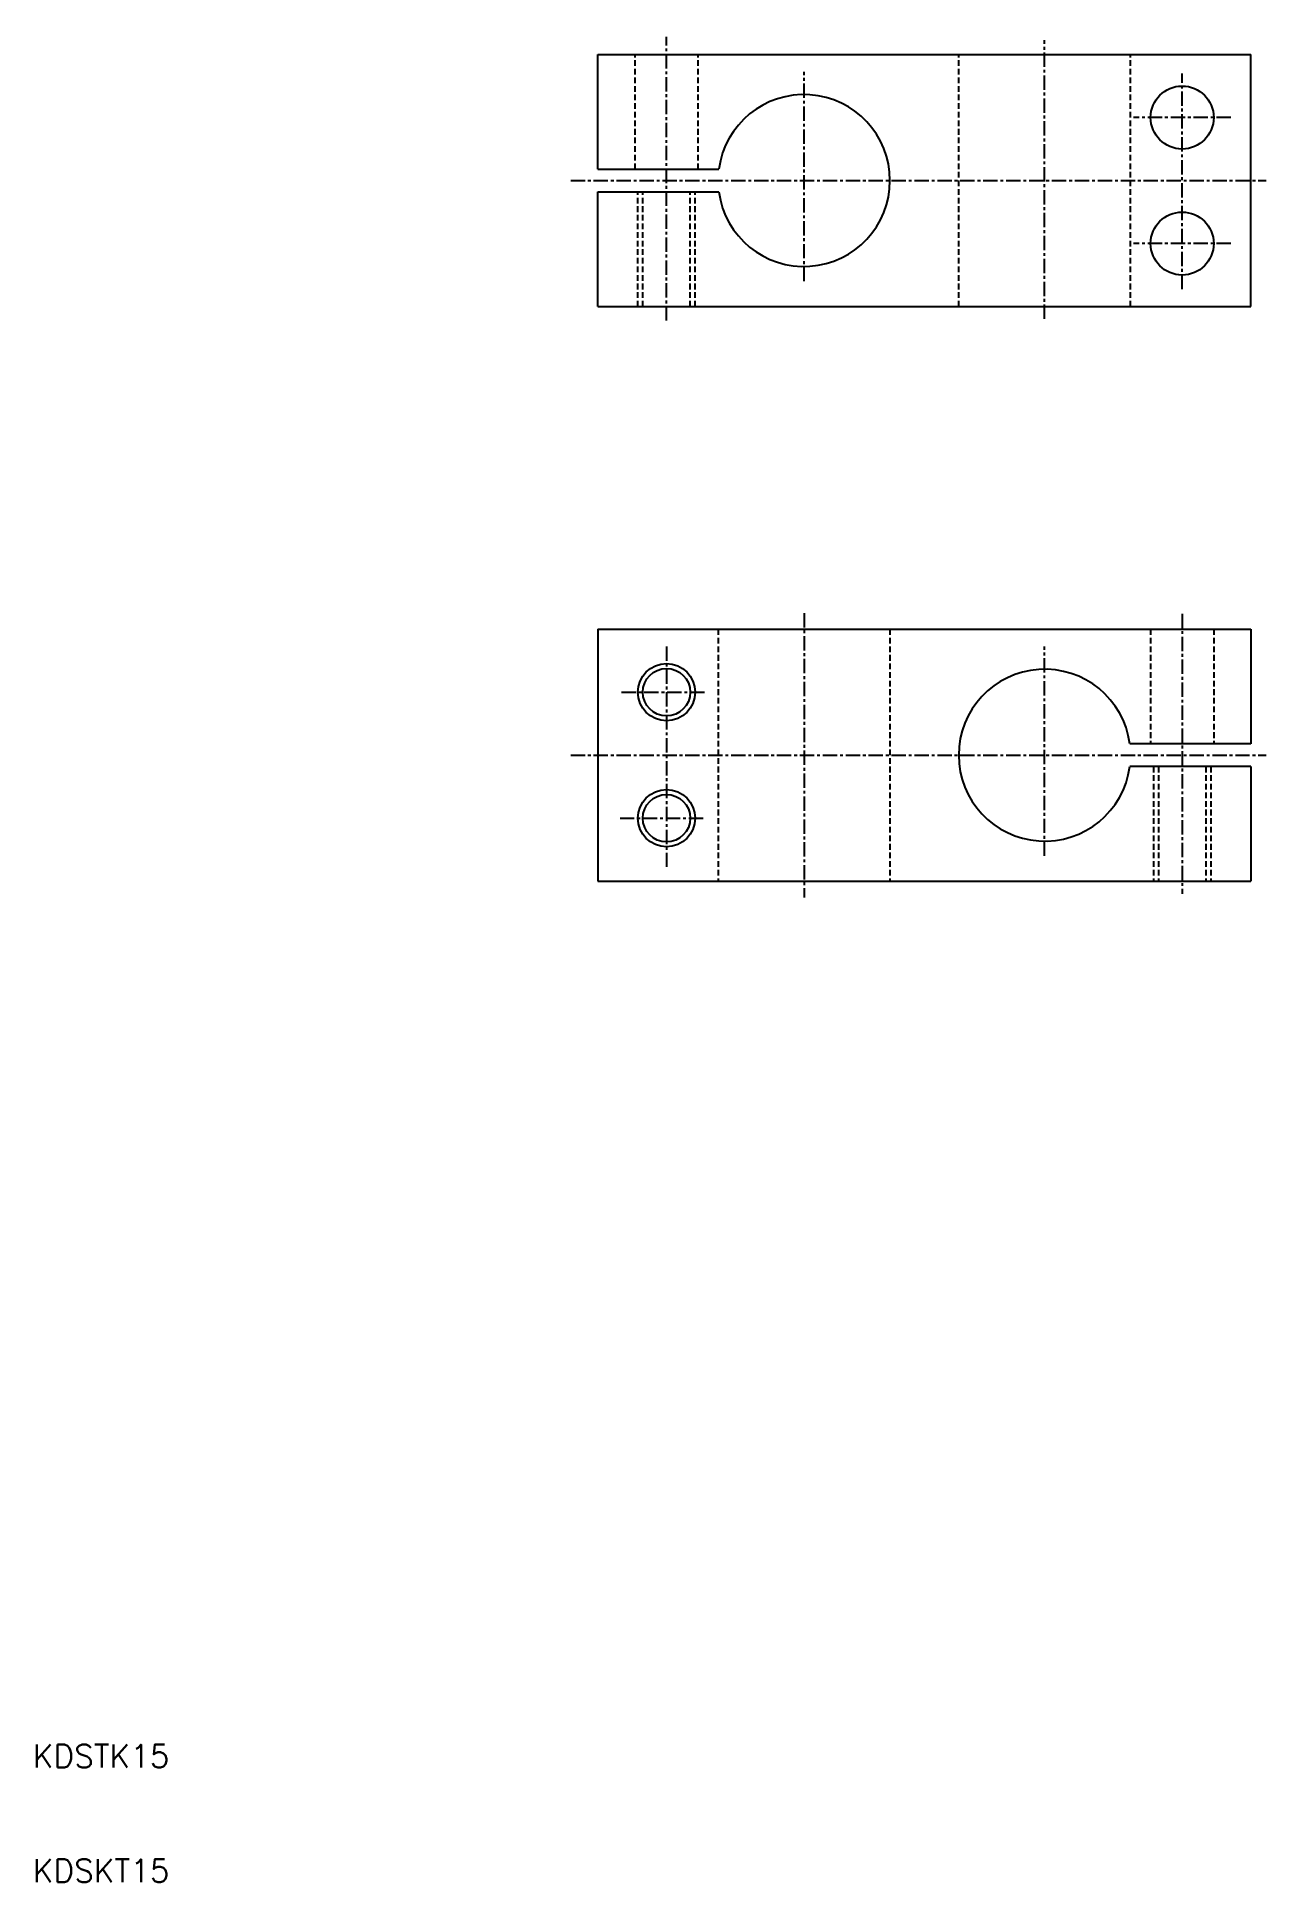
# Model space of a CAD drawing. Extents: x 20 to 128, y 20 to 181.
import ezdxf

# ---------------------------------------------------------------- set-up
doc = ezdxf.new("R2010")
doc.units = 0
doc.linetypes.add('CENTER', pattern=[2, 1.25, -0.25, 0.25, -0.25])
doc.linetypes.add('DASHED', pattern=[0.75, 0.5, -0.25])
doc.layers.get('0').update_dxf_attribs({"linetype": 'CONTINUOUS'})
doc.layers.add('CENTER', color=1, linetype='CENTER')
doc.styles.get("Standard").update_dxf_attribs({"font": 'txt', "bigfont": 'BIGFONT'})

msp = doc.modelspace()

# ---------------------------------------------------------------- linework, layer by layer
for p, q in [((69.29, 179.52), (126.29, 179.52)), ((69.29, 169.52), (69.29, 179.52)), ((126.29, 157.52), (126.29, 179.52)), ((69.29, 169.52), (79.86, 169.52)), ((69.29, 157.52), (69.29, 167.52)), ((69.29, 167.52), (79.86, 167.52)), ((126.29, 168.52), (126.29, 168.52)), ((126.29, 163.02), (126.29, 163.02)), ((69.29, 157.52), (126.29, 157.52)), ((69.29, 129.36), (126.29, 129.36)), ((69.29, 129.36), (69.29, 107.36)), ((126.29, 129.36), (126.29, 119.36)), ((126.29, 119.36), (115.72, 119.36)), ((126.29, 117.36), (115.72, 117.36)), ((126.29, 117.36), (126.29, 107.36)), ((69.29, 107.36), (126.29, 107.36))]:
    msp.add_line(p, q)
at = {"color": 3, "linetype": 'DASHED'}
for p, q in [((72.54, 169.52), (72.54, 179.52)), ((78.04, 169.52), (78.04, 179.52)), ((100.79, 157.52), (100.79, 179.52)), ((115.79, 157.52), (115.79, 179.52)), ((72.79, 157.52), (72.79, 167.52)), ((73.22, 157.52), (73.22, 167.52)), ((77.36, 157.52), (77.36, 167.52)), ((77.79, 157.52), (77.79, 167.52)), ((79.79, 129.36), (79.79, 107.36)), ((94.79, 129.36), (94.79, 107.36)), ((117.54, 129.36), (117.54, 119.36)), ((123.04, 129.36), (123.04, 119.36)), ((117.79, 117.36), (117.79, 107.36)), ((118.22, 117.36), (118.22, 107.36)), ((122.36, 117.36), (122.36, 107.36)), ((122.79, 117.36), (122.79, 107.36))]:
    msp.add_line(p, q, dxfattribs=at)
for centre in [(120.29, 174.02), (120.29, 163.02)]:
    msp.add_circle(centre, 2.75)
at = {"color": 3, "linetype": 'CONTINUOUS'}
for centre in [(75.29, 123.86), (75.29, 112.86)]:
    msp.add_circle(centre, 2.5, dxfattribs=at)
at = {"color": 7, "linetype": 'CONTINUOUS'}
for centre in [(75.29, 123.86), (75.29, 112.86)]:
    msp.add_circle(centre, 2.07, dxfattribs=at)
for centre, start, end in [((87.29, 168.52), 187.6623, 172.3377), ((108.29, 118.36), 7.6623, 352.3377)]:
    msp.add_arc(centre, 7.5, start, end)
at = {"layer": 'CENTER', "color": 1, "linetype": 'CENTER'}
for p, q in [((75.29, 156.3), (75.29, 181.06)), ((108.29, 156.44), (108.29, 180.76)), ((87.29, 159.73), (87.29, 178.01)), ((120.29, 159.05), (120.29, 177.86)), ((124.54, 174.02), (116.04, 174.02)), ((66.93, 168.52), (127.61, 168.52)), ((124.54, 163.02), (116.04, 163.02)), ((87.29, 130.76), (87.29, 105.95)), ((120.29, 130.7), (120.29, 106.27)), ((75.29, 127.85), (75.29, 108.61)), ((108.29, 109.57), (108.29, 127.85)), ((71.35, 123.86), (78.63, 123.86)), ((66.93, 118.36), (127.61, 118.36)), ((71.23, 112.86), (78.63, 112.86))]:
    msp.add_line(p, q, dxfattribs=at)

# ---------------------------------------------------------------- texts
for s, p in [('KDSTK15', (20, 30)), ('KDSKT15', (20, 20))]:
    msp.add_text(s, height=2).set_placement(p)

doc.saveas('drawing.dxf')
